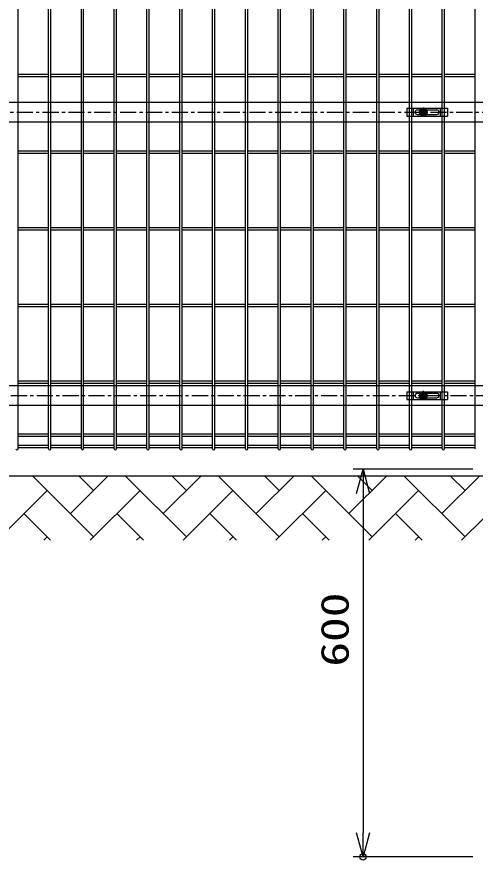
# Model space of a CAD drawing. Units: millimetres, scale not verified. Extents: x -4425 to 4425, y -3150 to 3150.
# Drawn here: x -2335 to -1626, y -1590 to -285 of the extents above; entities that cross this region are included whole.
import ezdxf
from ezdxf.enums import TextEntityAlignment as Align

# ---------------------------------------------------------------- set-up
doc = ezdxf.new("R2010")
doc.units = ezdxf.units.MM
doc.header["$LTSCALE"] = 20
doc.header["$PDMODE"] = 32
doc.header["$PDSIZE"] = 10
doc.linetypes.add('USER1', pattern=[2, 1.25, -0.25, 0.25, -0.25])
for name, color, linetype, lineweight in [('0-2_外形線', 7, 'Continuous', 25), ('0-5_寸法', 4, 'Continuous', 25), ('0-8_J200', 3, 'Continuous', 25), ('0-A_LAYER04', 1, 'USER1', 25), ('0-C_LAYER15', 1, 'Continuous', 25), ('0-F_固定金具', 41, 'Continuous', 25), ('1-0_ハッチング', 4, 'Continuous', 25), ('1-1_扉横枠', 7, 'Continuous', 25), ('1-7_Jﾊﾟﾈﾙ', 6, 'Continuous', 25)]:
    doc.layers.add(name, color=color, linetype=linetype, lineweight=lineweight)
doc.layers.add('0-6_DEFPOINTS', color=7, linetype='Continuous')
doc.styles.add('ＭＳ ゴシック', font='')
doc.styles.get('ＭＳ ゴシック').set_extended_font_data('MS Gothic')

# ---------------------------------------------------------------- blocks, each defined once
blk = doc.blocks.new('_Open30')
at = {"layer": '0-5_寸法'}
blk.add_line((0, 0), (-20, 0), dxfattribs=at)
blk.add_lwpolyline([(-20, 5.36), (0, 0), (-20, -5.36)], dxfattribs=at)

msp = doc.modelspace()

# ---------------------------------------------------------------- linework, layer by layer
at = {"layer": '0-2_外形線'}
msp.add_line((-2512.03, -994.7), (-1612.03, -994.7), dxfattribs=at)
at = {"layer": '0-6_DEFPOINTS'}
msp.add_point((-1799.35, -1584.7), dxfattribs=at)
at = {"layer": '0-8_J200'}
for p, q in [((-2333.08, -952.9), (-2333.08, 1013.5)), ((-2285.91, -952.9), (-2285.91, 1013.5)), ((-2282.31, -952.9), (-2282.31, 1013.5)), ((-2235.14, -952.9), (-2235.14, 1013.5)), ((-2231.54, -952.9), (-2231.54, 1013.5)), ((-2184.37, -952.9), (-2184.37, 1013.5)), ((-2180.77, -952.9), (-2180.77, 1013.5)), ((-2133.6, -952.9), (-2133.6, 1013.5)), ((-2130, -952.9), (-2130, 1013.5)), ((-2082.83, -952.9), (-2082.83, 1013.5)), ((-2079.23, -952.9), (-2079.23, 1013.5)), ((-2032.06, -952.9), (-2032.06, 1013.5)), ((-2028.46, -952.9), (-2028.46, 1013.5)), ((-1981.29, -952.9), (-1981.29, 1013.5)), ((-1977.69, -952.9), (-1977.69, 1013.5)), ((-1930.52, -952.9), (-1930.52, 1013.5)), ((-1926.92, -952.9), (-1926.92, 1013.5)), ((-1879.75, -952.9), (-1879.75, 1013.5)), ((-1876.15, -952.9), (-1876.15, 1013.5)), ((-1828.98, -952.9), (-1828.98, 1013.5)), ((-1825.38, -952.9), (-1825.38, 1013.5)), ((-1778.21, -952.9), (-1778.21, 1013.5)), ((-1774.61, -952.9), (-1774.61, 1013.5)), ((-1727.44, -952.9), (-1727.44, 1013.5)), ((-1723.84, -952.9), (-1723.84, 1013.5)), ((-1676.67, -952.9), (-1676.67, 1013.5)), ((-1673.07, -952.9), (-1673.07, 1013.5)), ((-1625.9, -952.9), (-1625.9, 1013.5)), ((-2333.08, -373.33), (-2285.91, -373.33)), ((-2333.08, -376.93), (-2285.91, -376.93)), ((-2282.31, -373.33), (-2235.14, -373.33)), ((-2282.31, -376.93), (-2235.14, -376.93)), ((-2231.54, -373.33), (-2184.37, -373.33)), ((-2231.54, -376.93), (-2184.37, -376.93)), ((-2180.77, -373.33), (-2133.6, -373.33)), ((-2180.77, -376.93), (-2133.6, -376.93)), ((-2130, -373.33), (-2082.83, -373.33)), ((-2130, -376.93), (-2082.83, -376.93)), ((-2079.23, -373.33), (-2032.06, -373.33)), ((-2079.23, -376.93), (-2032.06, -376.93)), ((-2028.46, -373.33), (-1981.29, -373.33)), ((-2028.46, -376.93), (-1981.29, -376.93)), ((-1977.69, -373.33), (-1930.52, -373.33)), ((-1977.69, -376.93), (-1930.52, -376.93)), ((-1926.92, -373.33), (-1879.75, -373.33)), ((-1926.92, -376.93), (-1879.75, -376.93)), ((-1876.15, -373.33), (-1828.98, -373.33)), ((-1876.15, -376.93), (-1828.98, -376.93)), ((-1825.38, -373.33), (-1778.21, -373.33)), ((-1825.38, -376.93), (-1778.21, -376.93)), ((-1774.61, -373.33), (-1727.44, -373.33)), ((-1774.61, -376.93), (-1727.44, -376.93)), ((-1723.84, -373.33), (-1676.67, -373.33)), ((-1723.84, -376.93), (-1676.67, -376.93)), ((-1673.07, -373.33), (-1625.9, -373.33)), ((-1673.07, -376.93), (-1625.9, -376.93)), ((-2333.08, -610.62), (-2285.91, -610.62)), ((-2282.31, -610.62), (-2235.14, -610.62)), ((-2231.54, -610.62), (-2184.37, -610.62)), ((-2180.77, -610.62), (-2133.6, -610.62)), ((-2130, -610.62), (-2082.83, -610.62)), ((-2079.23, -610.62), (-2032.06, -610.62)), ((-2028.46, -610.62), (-1981.29, -610.62)), ((-1977.69, -610.62), (-1930.52, -610.62)), ((-1926.92, -610.62), (-1879.75, -610.62)), ((-1876.15, -610.62), (-1828.98, -610.62)), ((-1825.38, -610.62), (-1778.21, -610.62)), ((-1774.61, -610.62), (-1727.44, -610.62)), ((-1723.84, -610.62), (-1676.67, -610.62)), ((-1673.07, -610.62), (-1625.9, -610.62)), ((-2333.08, -614.22), (-2285.91, -614.22)), ((-2282.31, -614.22), (-2235.14, -614.22)), ((-2231.54, -614.22), (-2184.37, -614.22)), ((-2180.77, -614.22), (-2133.6, -614.22)), ((-2130, -614.22), (-2082.83, -614.22)), ((-2079.23, -614.22), (-2032.06, -614.22)), ((-2028.46, -614.22), (-1981.29, -614.22)), ((-1977.69, -614.22), (-1930.52, -614.22)), ((-1926.92, -614.22), (-1879.75, -614.22)), ((-1876.15, -614.22), (-1828.98, -614.22)), ((-1825.38, -614.22), (-1778.21, -614.22)), ((-1774.61, -614.22), (-1727.44, -614.22)), ((-1723.84, -614.22), (-1676.67, -614.22)), ((-1673.07, -614.22), (-1625.9, -614.22)), ((-2333.08, -729.26), (-2285.91, -729.26)), ((-2282.31, -729.26), (-2235.14, -729.26)), ((-2231.54, -729.26), (-2184.37, -729.26)), ((-2180.77, -729.26), (-2133.6, -729.26)), ((-2130, -729.26), (-2082.83, -729.26)), ((-2079.23, -729.26), (-2032.06, -729.26)), ((-2028.46, -729.26), (-1981.29, -729.26)), ((-1977.69, -729.26), (-1930.52, -729.26)), ((-1926.92, -729.26), (-1879.75, -729.26)), ((-1876.15, -729.26), (-1828.98, -729.26)), ((-1825.38, -729.26), (-1778.21, -729.26)), ((-1774.61, -729.26), (-1727.44, -729.26)), ((-1723.84, -729.26), (-1676.67, -729.26)), ((-1673.07, -729.26), (-1625.9, -729.26)), ((-2333.08, -732.86), (-2285.91, -732.86)), ((-2282.31, -732.86), (-2235.14, -732.86)), ((-2231.54, -732.86), (-2184.37, -732.86)), ((-2180.77, -732.86), (-2133.6, -732.86)), ((-2130, -732.86), (-2082.83, -732.86)), ((-2079.23, -732.86), (-2032.06, -732.86)), ((-2028.46, -732.86), (-1981.29, -732.86)), ((-1977.69, -732.86), (-1930.52, -732.86)), ((-1926.92, -732.86), (-1879.75, -732.86)), ((-1876.15, -732.86), (-1828.98, -732.86)), ((-1825.38, -732.86), (-1778.21, -732.86)), ((-1774.61, -732.86), (-1727.44, -732.86)), ((-1723.84, -732.86), (-1676.67, -732.86)), ((-1673.07, -732.86), (-1625.9, -732.86))]:
    msp.add_line(p, q, dxfattribs=at)
at = {"layer": '0-A_LAYER04'}
for p, q in [((-2615.13, -432), (-1543.93, -432)), ((-2624.13, -870.7), (-1552.93, -870.7))]:
    msp.add_line(p, q, dxfattribs=at)
at = {"layer": '0-C_LAYER15'}
for p, q in [((-1629.28, -984.7), (-1814.35, -984.7)), ((-1629.28, -1584.7), (-1814.35, -1584.7))]:
    msp.add_line(p, q, dxfattribs=at)
at = {"layer": '0-C_LAYER15', "color": 2}
msp.add_line((-1799.35, -1022.2), (-1799.35, -1547.2), dxfattribs=at)
at = {"layer": '0-F_固定金具'}
for p, q in [((-1731.75, -426), (-1731.75, -438)), ((-1731.75, -426), (-1668.75, -426)), ((-1721.25, -438), (-1721.25, -426)), ((-1715.25, -428.5), (-1685.25, -428.5)), ((-1706.39, -431.64), (-1706.39, -429.78)), ((-1706.39, -431.64), (-1706.39, -429.78)), ((-1706.39, -431.64), (-1706.39, -429.78)), ((-1706.39, -431.64), (-1706.39, -429.78)), ((-1706.39, -431.64), (-1706.39, -429.78)), ((-1706.39, -431.64), (-1706.39, -429.78)), ((-1706.39, -429.78), (-1705.67, -429.78)), ((-1706.39, -429.78), (-1705.67, -429.78)), ((-1706.39, -429.78), (-1705.67, -429.78)), ((-1706.39, -429.78), (-1705.67, -429.78)), ((-1706.39, -429.78), (-1705.67, -429.78)), ((-1706.39, -429.78), (-1705.67, -429.78)), ((-1706.03, -430), (-1706.03, -424.86)), ((-1706.03, -430), (-1706.03, -428)), ((-1705.67, -429.78), (-1705.67, -431.64)), ((-1705.67, -429.78), (-1705.67, -431.64)), ((-1705.67, -429.78), (-1705.67, -431.64)), ((-1705.67, -429.78), (-1705.67, -431.64)), ((-1705.67, -429.78), (-1705.67, -431.64)), ((-1679.25, -438), (-1679.25, -426)), ((-1668.75, -426), (-1668.75, -438)), ((-1731.75, -438), (-1668.75, -438)), ((-1718.75, -432), (-1718.55, -432)), ((-1715.25, -435.5), (-1685.25, -435.5)), ((-1708.03, -432), (-1713.17, -432)), ((-1708.03, -432), (-1710.03, -432)), ((-1708.26, -431.64), (-1706.39, -431.64)), ((-1708.26, -432.37), (-1708.26, -431.64)), ((-1708.26, -431.64), (-1706.39, -431.64)), ((-1708.26, -432.37), (-1708.26, -431.64)), ((-1708.26, -431.64), (-1706.39, -431.64)), ((-1708.26, -432.37), (-1708.26, -431.64)), ((-1706.39, -432.37), (-1708.26, -432.37)), ((-1706.39, -432.37), (-1708.26, -432.37)), ((-1707.03, -432), (-1705.03, -432)), ((-1707.03, -432), (-1705.03, -432)), ((-1706.39, -434.23), (-1706.39, -432.37)), ((-1706.39, -434.23), (-1706.39, -432.37)), ((-1705.67, -434.23), (-1706.39, -434.23)), ((-1705.67, -434.23), (-1706.39, -434.23)), ((-1705.67, -434.23), (-1706.39, -434.23)), ((-1705.67, -434.23), (-1706.39, -434.23)), ((-1705.67, -434.23), (-1706.39, -434.23)), ((-1705.67, -434.23), (-1706.39, -434.23)), ((-1706.03, -433), (-1706.03, -431)), ((-1706.03, -433), (-1706.03, -431)), ((-1706.03, -434), (-1706.03, -436)), ((-1706.03, -434), (-1706.03, -439.15)), ((-1705.67, -431.64), (-1703.8, -431.64)), ((-1705.67, -431.64), (-1703.8, -431.64)), ((-1705.67, -431.64), (-1703.8, -431.64)), ((-1705.67, -432.37), (-1705.67, -434.23)), ((-1703.8, -432.37), (-1705.67, -432.37)), ((-1705.67, -432.37), (-1705.67, -434.23)), ((-1703.8, -432.37), (-1705.67, -432.37)), ((-1705.67, -432.37), (-1705.67, -434.23)), ((-1703.8, -432.37), (-1705.67, -432.37)), ((-1704.03, -432), (-1702.03, -432)), ((-1704.03, -432), (-1698.88, -432)), ((-1703.8, -431.64), (-1703.8, -432.37)), ((-1703.8, -431.64), (-1703.8, -432.37)), ((-1703.8, -431.64), (-1703.8, -432.37)), ((-1681.55, -432), (-1681.35, -432)), ((-1731.75, -864.7), (-1668.75, -864.7)), ((-1721.25, -876.7), (-1721.25, -864.7)), ((-1718.75, -870.7), (-1718.55, -870.7)), ((-1715.25, -867.2), (-1685.25, -867.2)), ((-1715.25, -874.2), (-1685.25, -874.2)), ((-1708.03, -870.7), (-1713.17, -870.7)), ((-1708.03, -870.7), (-1710.03, -870.7)), ((-1708.26, -870.34), (-1706.39, -870.34)), ((-1708.26, -871.07), (-1708.26, -870.34)), ((-1708.26, -870.34), (-1706.39, -870.34)), ((-1708.26, -871.07), (-1708.26, -870.34)), ((-1708.26, -870.34), (-1706.39, -870.34)), ((-1708.26, -871.07), (-1708.26, -870.34)), ((-1706.39, -871.07), (-1708.26, -871.07)), ((-1706.39, -871.07), (-1708.26, -871.07)), ((-1707.03, -870.7), (-1705.03, -870.7)), ((-1707.03, -870.7), (-1705.03, -870.7)), ((-1706.39, -868.48), (-1705.67, -868.48)), ((-1706.39, -868.48), (-1705.67, -868.48)), ((-1706.39, -868.48), (-1705.67, -868.48)), ((-1706.39, -868.48), (-1705.67, -868.48)), ((-1706.39, -868.48), (-1705.67, -868.48)), ((-1706.39, -868.48), (-1705.67, -868.48)), ((-1706.39, -870.34), (-1706.39, -868.48)), ((-1706.39, -870.34), (-1706.39, -868.48)), ((-1706.39, -870.34), (-1706.39, -868.48)), ((-1706.39, -870.34), (-1706.39, -868.48)), ((-1706.39, -870.34), (-1706.39, -868.48)), ((-1706.39, -870.34), (-1706.39, -868.48)), ((-1706.39, -872.93), (-1706.39, -871.07)), ((-1706.39, -872.93), (-1706.39, -871.07)), ((-1705.67, -872.93), (-1706.39, -872.93)), ((-1705.67, -872.93), (-1706.39, -872.93)), ((-1705.67, -872.93), (-1706.39, -872.93)), ((-1705.67, -872.93), (-1706.39, -872.93)), ((-1705.67, -872.93), (-1706.39, -872.93)), ((-1705.67, -872.93), (-1706.39, -872.93)), ((-1706.03, -868.7), (-1706.03, -863.56)), ((-1706.03, -868.7), (-1706.03, -866.7)), ((-1706.03, -871.7), (-1706.03, -869.7)), ((-1706.03, -871.7), (-1706.03, -869.7)), ((-1706.03, -872.7), (-1706.03, -874.7)), ((-1706.03, -872.7), (-1706.03, -877.85)), ((-1705.67, -868.48), (-1705.67, -870.34)), ((-1705.67, -868.48), (-1705.67, -870.34)), ((-1705.67, -868.48), (-1705.67, -870.34)), ((-1705.67, -868.48), (-1705.67, -870.34)), ((-1705.67, -868.48), (-1705.67, -870.34)), ((-1705.67, -870.34), (-1703.8, -870.34)), ((-1705.67, -870.34), (-1703.8, -870.34)), ((-1705.67, -870.34), (-1703.8, -870.34)), ((-1705.67, -871.07), (-1705.67, -872.93)), ((-1703.8, -871.07), (-1705.67, -871.07)), ((-1705.67, -871.07), (-1705.67, -872.93)), ((-1703.8, -871.07), (-1705.67, -871.07)), ((-1705.67, -871.07), (-1705.67, -872.93)), ((-1703.8, -871.07), (-1705.67, -871.07)), ((-1704.03, -870.7), (-1702.03, -870.7)), ((-1704.03, -870.7), (-1698.88, -870.7)), ((-1703.8, -870.34), (-1703.8, -871.07)), ((-1703.8, -870.34), (-1703.8, -871.07)), ((-1703.8, -870.34), (-1703.8, -871.07)), ((-1681.55, -870.7), (-1681.35, -870.7)), ((-1679.25, -876.7), (-1679.25, -864.7)), ((-1668.75, -864.7), (-1668.75, -876.7))]:
    msp.add_line(p, q, dxfattribs=at)
for points in [[(-1705.67, -429.78), (-1705.67, -431.64), (-1703.8, -431.64), (-1703.8, -432.37)], [(-1708.26, -432.37), (-1708.26, -431.64), (-1706.39, -431.64)], [(-1708.26, -432.37), (-1708.26, -431.64), (-1706.39, -431.64)], [(-1708.26, -432.37), (-1708.26, -431.64), (-1706.39, -431.64)], [(-1706.39, -434.23), (-1706.39, -432.37), (-1708.26, -432.37)], [(-1706.39, -434.23), (-1706.39, -432.37), (-1708.26, -432.37)], [(-1706.39, -434.23), (-1706.39, -432.37), (-1708.26, -432.37)], [(-1706.39, -434.23), (-1706.39, -432.37), (-1708.26, -432.37)], [(-1705.67, -431.64), (-1703.8, -431.64), (-1703.8, -432.37)], [(-1705.67, -431.64), (-1703.8, -431.64), (-1703.8, -432.37)], [(-1703.8, -432.37), (-1705.67, -432.37), (-1705.67, -434.23)], [(-1703.8, -432.37), (-1705.67, -432.37), (-1705.67, -434.23)], [(-1703.8, -432.37), (-1705.67, -432.37), (-1705.67, -434.23)], [(-1731.75, -864.7), (-1731.75, -876.7), (-1668.75, -876.7)], [(-1708.26, -871.07), (-1708.26, -870.34), (-1706.39, -870.34)], [(-1708.26, -871.07), (-1708.26, -870.34), (-1706.39, -870.34)], [(-1708.26, -871.07), (-1708.26, -870.34), (-1706.39, -870.34)], [(-1706.39, -872.93), (-1706.39, -871.07), (-1708.26, -871.07)], [(-1706.39, -872.93), (-1706.39, -871.07), (-1708.26, -871.07)], [(-1706.39, -872.93), (-1706.39, -871.07), (-1708.26, -871.07)], [(-1706.39, -872.93), (-1706.39, -871.07), (-1708.26, -871.07)], [(-1705.67, -868.48), (-1705.67, -870.34), (-1703.8, -870.34), (-1703.8, -871.07)], [(-1705.67, -870.34), (-1703.8, -870.34), (-1703.8, -871.07)], [(-1705.67, -870.34), (-1703.8, -870.34), (-1703.8, -871.07)], [(-1703.8, -871.07), (-1705.67, -871.07), (-1705.67, -872.93)], [(-1703.8, -871.07), (-1705.67, -871.07), (-1705.67, -872.93)], [(-1703.8, -871.07), (-1705.67, -871.07), (-1705.67, -872.93)]]:
    msp.add_lwpolyline(points, dxfattribs=at)
for centre, radius in [((-1706.03, -432), 6.15), ((-1706.03, -432), 6.15), ((-1706.03, -432), 6.15), ((-1706.03, -432), 6.15), ((-1706.03, -432), 6.15), ((-1706.03, -432), 6.15), ((-1706.03, -432), 4.59), ((-1706.03, -432), 4.59), ((-1706.03, -432), 4.59), ((-1706.03, -432), 4.59), ((-1706.03, -432), 4.59), ((-1706.03, -432), 4.59), ((-1706.03, -432), 3), ((-1706.03, -870.7), 6.15), ((-1706.03, -870.7), 6.15), ((-1706.03, -870.7), 6.15), ((-1706.03, -870.7), 6.15), ((-1706.03, -870.7), 6.15), ((-1706.03, -870.7), 6.15), ((-1706.03, -870.7), 4.59), ((-1706.03, -870.7), 4.59), ((-1706.03, -870.7), 4.59), ((-1706.03, -870.7), 4.59), ((-1706.03, -870.7), 4.59), ((-1706.03, -870.7), 4.59), ((-1706.03, -870.7), 3)]:
    msp.add_circle(centre, radius, dxfattribs=at)
for centre, start, end in [((-1715.25, -432), 90, 180), ((-1685.25, -432), 0, 90), ((-1715.25, -432), 180, 270), ((-1685.25, -432), 270, 0), ((-1715.25, -870.7), 90, 180), ((-1715.25, -870.7), 180, 270), ((-1685.25, -870.7), 0, 90), ((-1685.25, -870.7), 270, 0)]:
    msp.add_arc(centre, 3.5, start, end, dxfattribs=at)
at = {"layer": '1-0_ハッチング'}
for p, q in [((-2216.2, -1089.37), (-2310.87, -994.7)), ((-2252.12, -1053.45), (-2193.38, -994.7)), ((-2216.2, -1017.53), (-2239.03, -994.7)), ((-2072.52, -1089.37), (-2167.18, -994.7)), ((-2108.44, -1053.45), (-2049.69, -994.7)), ((-2072.52, -1017.53), (-2095.34, -994.7)), ((-1928.83, -1089.37), (-2023.5, -994.7)), ((-1964.75, -1053.45), (-1906.01, -994.7)), ((-1928.83, -1017.53), (-1951.66, -994.7)), ((-1785.15, -1089.37), (-1879.82, -994.7)), ((-1821.07, -1053.45), (-1762.32, -994.7)), ((-1785.15, -1017.53), (-1807.97, -994.7)), ((-1641.46, -1089.37), (-1736.13, -994.7)), ((-1677.39, -1053.45), (-1618.64, -994.7)), ((-1641.46, -1017.53), (-1664.29, -994.7)), ((-2365.22, -1094.7), (-2288.04, -1017.53)), ((-2221.53, -1094.7), (-2144.36, -1017.53)), ((-2077.85, -1094.7), (-2000.67, -1017.53)), ((-1934.17, -1094.7), (-1856.99, -1017.53)), ((-1790.48, -1094.7), (-1713.31, -1017.53)), ((-2282.71, -1094.7), (-2323.96, -1053.45)), ((-2139.03, -1094.7), (-2180.28, -1053.45)), ((-1995.34, -1094.7), (-2036.6, -1053.45)), ((-1851.66, -1094.7), (-1892.91, -1053.45)), ((-1707.97, -1094.7), (-1749.23, -1053.45)), ((-1646.8, -1094.7), (-1612.03, -1059.94)), ((-2293.38, -1094.7), (-2288.04, -1089.37)), ((-2149.69, -1094.7), (-2144.36, -1089.37)), ((-2006.01, -1094.7), (-2000.67, -1089.37)), ((-1862.32, -1094.7), (-1856.99, -1089.37)), ((-1718.64, -1094.7), (-1713.31, -1089.37))]:
    msp.add_line(p, q, dxfattribs=at)
at = {"layer": '1-1_扉横枠'}
for p, q in [((-2588.03, -416.5), (-1574.03, -416.5)), ((-1574.03, -447.5), (-2588.03, -447.5)), ((-2588.03, -855.2), (-1574.03, -855.2)), ((-1574.03, -886.2), (-2588.03, -886.2))]:
    msp.add_line(p, q, dxfattribs=at)
at = {"layer": '1-7_Jﾊﾟﾈﾙ'}
for p, q in [((-2333.08, -491.97), (-2285.91, -491.97)), ((-2333.08, -495.57), (-2285.91, -495.57)), ((-2282.31, -491.97), (-2235.14, -491.97)), ((-2282.31, -495.57), (-2235.14, -495.57)), ((-2231.54, -491.97), (-2184.37, -491.97)), ((-2231.54, -495.57), (-2184.37, -495.57)), ((-2180.77, -491.97), (-2133.6, -491.97)), ((-2180.77, -495.57), (-2133.6, -495.57)), ((-2130, -491.97), (-2082.83, -491.97)), ((-2130, -495.57), (-2082.83, -495.57)), ((-2079.23, -491.97), (-2032.06, -491.97)), ((-2079.23, -495.57), (-2032.06, -495.57)), ((-2028.46, -491.97), (-1981.29, -491.97)), ((-2028.46, -495.57), (-1981.29, -495.57)), ((-1977.69, -491.97), (-1930.52, -491.97)), ((-1977.69, -495.57), (-1930.52, -495.57)), ((-1926.92, -491.97), (-1879.75, -491.97)), ((-1926.92, -495.57), (-1879.75, -495.57)), ((-1876.15, -491.97), (-1828.98, -491.97)), ((-1876.15, -495.57), (-1828.98, -495.57)), ((-1825.38, -491.97), (-1778.21, -491.97)), ((-1825.38, -495.57), (-1778.21, -495.57)), ((-1774.61, -491.97), (-1727.44, -491.97)), ((-1774.61, -495.57), (-1727.44, -495.57)), ((-1723.84, -491.97), (-1676.67, -491.97)), ((-1723.84, -495.57), (-1676.67, -495.57)), ((-1673.07, -491.97), (-1625.9, -491.97)), ((-1673.07, -495.57), (-1625.9, -495.57)), ((-2333.08, -847.9), (-2285.91, -847.9)), ((-2282.31, -847.9), (-2235.14, -847.9)), ((-2231.54, -847.9), (-2184.37, -847.9)), ((-2180.77, -847.9), (-2133.6, -847.9)), ((-2130, -847.9), (-2082.83, -847.9)), ((-2079.23, -847.9), (-2032.06, -847.9)), ((-2028.46, -847.9), (-1981.29, -847.9)), ((-1977.69, -847.9), (-1930.52, -847.9)), ((-1926.92, -847.9), (-1879.75, -847.9)), ((-1876.15, -847.9), (-1828.98, -847.9)), ((-1825.38, -847.9), (-1778.21, -847.9)), ((-1774.61, -847.9), (-1727.44, -847.9)), ((-1723.84, -847.9), (-1676.67, -847.9)), ((-1673.07, -847.9), (-1625.9, -847.9)), ((-2333.08, -851.5), (-2285.91, -851.5)), ((-2282.31, -851.5), (-2235.14, -851.5)), ((-2231.54, -851.5), (-2184.37, -851.5)), ((-2180.77, -851.5), (-2133.6, -851.5)), ((-2130, -851.5), (-2082.83, -851.5)), ((-2079.23, -851.5), (-2032.06, -851.5)), ((-2028.46, -851.5), (-1981.29, -851.5)), ((-1977.69, -851.5), (-1930.52, -851.5)), ((-1926.92, -851.5), (-1879.75, -851.5)), ((-1876.15, -851.5), (-1828.98, -851.5)), ((-1825.38, -851.5), (-1778.21, -851.5)), ((-1774.61, -851.5), (-1727.44, -851.5)), ((-1723.84, -851.5), (-1676.67, -851.5)), ((-1673.07, -851.5), (-1625.9, -851.5))]:
    msp.add_line(p, q, dxfattribs=at)
at = {"layer": '1-7_Jﾊﾟﾈﾙ', "color": 3}
for p, q in [((-2333.08, -929.9), (-2285.91, -929.9)), ((-2333.08, -933.5), (-2285.91, -933.5)), ((-2282.31, -929.9), (-2235.14, -929.9)), ((-2282.31, -933.5), (-2235.14, -933.5)), ((-2231.54, -929.9), (-2184.37, -929.9)), ((-2231.54, -933.5), (-2184.37, -933.5)), ((-2180.77, -929.9), (-2133.6, -929.9)), ((-2180.77, -933.5), (-2133.6, -933.5)), ((-2130, -929.9), (-2082.83, -929.9)), ((-2130, -933.5), (-2082.83, -933.5)), ((-2079.23, -929.9), (-2032.06, -929.9)), ((-2079.23, -933.5), (-2032.06, -933.5)), ((-2028.46, -929.9), (-1981.29, -929.9)), ((-2028.46, -933.5), (-1981.29, -933.5)), ((-1977.69, -929.9), (-1930.52, -929.9)), ((-1977.69, -933.5), (-1930.52, -933.5)), ((-1926.92, -929.9), (-1879.75, -929.9)), ((-1926.92, -933.5), (-1879.75, -933.5)), ((-1876.15, -929.9), (-1828.98, -929.9)), ((-1876.15, -933.5), (-1828.98, -933.5)), ((-1825.38, -929.9), (-1778.21, -929.9)), ((-1825.38, -933.5), (-1778.21, -933.5)), ((-1774.61, -929.9), (-1727.44, -929.9)), ((-1774.61, -933.5), (-1727.44, -933.5)), ((-1723.84, -929.9), (-1676.67, -929.9)), ((-1723.84, -933.5), (-1676.67, -933.5)), ((-1673.07, -929.9), (-1625.9, -929.9)), ((-1673.07, -933.5), (-1625.9, -933.5)), ((-2333.08, -947.5), (-2285.91, -947.5)), ((-2333.08, -951.1), (-2285.91, -951.1)), ((-2282.31, -947.5), (-2235.14, -947.5)), ((-2282.31, -951.1), (-2235.14, -951.1)), ((-2231.54, -947.5), (-2184.37, -947.5)), ((-2231.54, -951.1), (-2184.37, -951.1)), ((-2180.77, -947.5), (-2133.6, -947.5)), ((-2180.77, -951.1), (-2133.6, -951.1)), ((-2130, -947.5), (-2082.83, -947.5)), ((-2130, -951.1), (-2082.83, -951.1)), ((-2079.23, -947.5), (-2032.06, -947.5)), ((-2079.23, -951.1), (-2032.06, -951.1)), ((-2028.46, -947.5), (-1981.29, -947.5)), ((-2028.46, -951.1), (-1981.29, -951.1)), ((-1977.69, -947.5), (-1930.52, -947.5)), ((-1977.69, -951.1), (-1930.52, -951.1)), ((-1926.92, -947.5), (-1879.75, -947.5)), ((-1926.92, -951.1), (-1879.75, -951.1)), ((-1876.15, -947.5), (-1828.98, -947.5)), ((-1876.15, -951.1), (-1828.98, -951.1)), ((-1825.38, -947.5), (-1778.21, -947.5)), ((-1825.38, -951.1), (-1778.21, -951.1)), ((-1774.61, -947.5), (-1727.44, -947.5)), ((-1774.61, -951.1), (-1727.44, -951.1)), ((-1723.84, -947.5), (-1676.67, -947.5)), ((-1723.84, -951.1), (-1676.67, -951.1)), ((-1673.07, -947.5), (-1625.9, -947.5)), ((-1673.07, -951.1), (-1625.9, -951.1))]:
    msp.add_line(p, q, dxfattribs=at)
for centre in [(-2334.88, -952.9), (-2284.11, -952.9), (-2233.34, -952.9), (-2182.57, -952.9), (-2131.8, -952.9), (-2081.03, -952.9), (-2030.26, -952.9), (-1979.49, -952.9), (-1928.72, -952.9), (-1877.95, -952.9), (-1827.18, -952.9), (-1776.41, -952.9), (-1725.64, -952.9), (-1674.87, -952.9)]:
    msp.add_arc(centre, 1.8, 180, 0, dxfattribs=at)

# ---------------------------------------------------------------- block references
at = {"layer": '0-C_LAYER15', "xscale": 1.875, "yscale": 1.875}
for p, rotation in [((-1799.35, -984.7), 90), ((-1799.35, -1584.7), 270)]:
    msp.add_blockref('_Open30', p, dxfattribs=dict(at, rotation=rotation))

# ---------------------------------------------------------------- texts
at = {"layer": '0-C_LAYER15', "color": 3, "style": 'ＭＳ ゴシック', "width": 1.3}
msp.add_text('600', height=43.26, rotation=90, dxfattribs=at).set_placement((-1808.52, -1290.26), align=Align.BOTTOM_LEFT)

doc.saveas('drawing.dxf')
